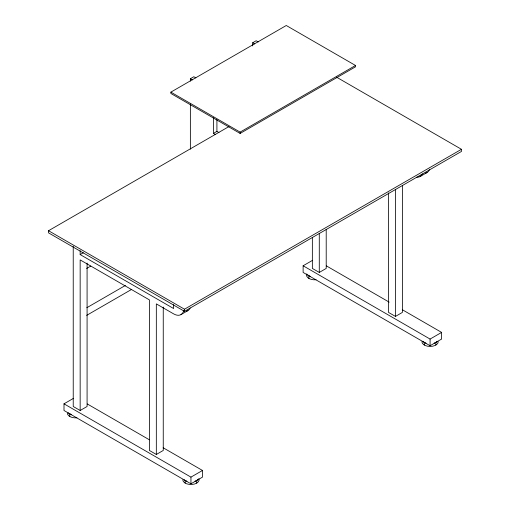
<?xml version="1.0" encoding="UTF-8"?>
<svg xmlns="http://www.w3.org/2000/svg" width="510" height="510" viewBox="0 0 510 510"><rect width="100%" height="100%" fill="white"/><g stroke="black" fill="none" stroke-linecap="round" stroke-linejoin="round"><path stroke-width="0.76" d="M190.37 81.109L190.37 78.738L193.832 76.736L195.865 77.915M252.692 45.919L252.692 42.757L256.154 40.755L258.188 41.935M170.869 92.132L286.276 25.5L355.521 65.478L355.521 66.81L240.114 133.441L170.869 93.464L170.869 92.132L240.114 132.109L355.521 65.478M213.454 117.733L213.454 133.378L216.916 131.376L218.949 132.549M336.555 77.182L461.467 149.302L461.467 151.432L184.486 311.342L48.533 232.853L48.533 230.724L229.054 126.499M80.159 250.659L80.159 254.573L83.302 252.756M86.63 268.47L90.761 266.08M86.808 307.734L125.396 285.453M86.63 315.378L131.414 289.521M48.533 230.724L184.486 309.213L461.467 149.302M180.98 314.606L187.903 310.609M420.106 176.549L427.029 172.546M163.162 447.754L202.489 470.462L202.489 477.124L190.95 483.786L63.999 410.493L63.999 403.831L73.504 398.342M402.288 309.697L441.615 332.405L441.615 339.067L430.077 345.729L303.125 272.436L303.125 265.774L312.63 260.285M73.23 246.202L73.23 406.495L80.159 410.493L87.082 406.495L87.082 263.077M312.356 237.488L312.356 268.438L319.285 272.436L326.209 268.438L326.209 229.398M80.159 410.493L80.159 259.909L149.404 299.886L149.404 450.47L156.328 454.467L163.251 450.47L163.251 307.058M388.524 192.901L388.524 312.413L395.454 316.41L402.377 312.413L402.377 185.729M63.999 403.831L190.95 477.124L202.489 470.462M303.125 265.774L430.077 339.067L441.615 332.405M252.692 42.757L254.726 43.93M190.37 78.738L192.404 79.911M213.454 133.378L215.481 134.551M326.394 265.882L389.181 302.13M80.159 254.573L173.636 308.544L173.636 304.629M87.267 403.939L149.366 439.786M435.846 342.395L435.846 345.06M430.077 339.067L430.077 345.729M424.301 342.395L424.301 345.06M395.454 189.726L395.454 316.41M319.285 233.395L319.285 272.436M308.894 275.77L308.894 278.434M240.114 132.109L240.114 133.441M216.916 119.646L216.916 131.376M196.72 480.452L196.72 483.123M190.95 477.124L190.95 483.786M190.37 104.059L190.37 149.156M185.181 480.452L185.181 483.123M184.486 309.213L184.486 311.342M156.328 454.467L156.328 303.883L173.636 313.88A14.688 8.479 60 0 0 183.67 310.781M69.768 413.827L69.768 416.492M198.014 479.476A8.16 4.711 0 0 1 195.03 481.204M186.87 481.204A8.16 4.711 0 0 1 184.263 479.827M71.457 414.573A8.16 4.711 0 0 1 68.474 412.851M76.959 417.798A8.16 4.711 0 0 1 67.377 413.157M198.83 478.571A8.16 4.711 0 0 1 192.015 484.462A8.16 4.711 0 0 1 182.79 479.789M422.356 173.955A14.688 8.479 60 0 1 416.74 177.199M437.14 341.419A8.16 4.711 0 0 1 434.157 343.147M425.997 343.147A8.16 4.711 0 0 1 423.007 341.419M310.584 276.516A8.16 4.711 0 0 1 307.6 274.788M438.237 341.732A8.16 4.711 0 0 1 430.077 346.443A8.16 4.711 0 0 1 421.917 341.732M316.085 279.741A8.16 4.711 0 0 1 306.784 273.883M429.522 169.358A14.688 8.479 60 0 1 425.646 173.094M190.16 308.014A14.688 8.479 60 0 1 186.52 311.151"/></g></svg>
